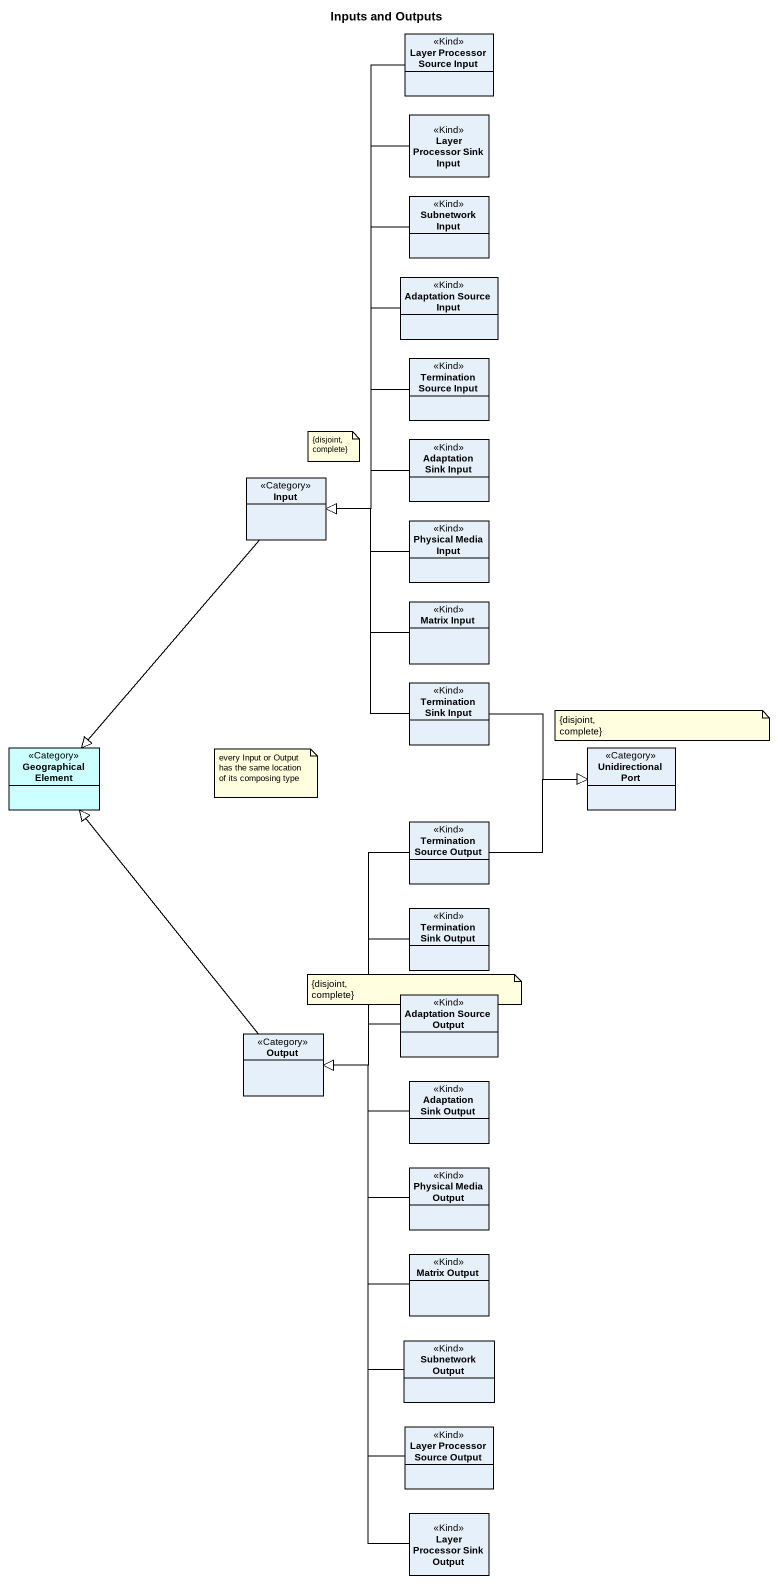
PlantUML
@startuml
title Inputs and Outputs
hide circle
hide empty members
class "Layer Processor Source Input" as Layer_Processor_Source_Input <<Kind>>
class "Layer Processor Sink Input" as Layer_Processor_Sink_Input <<Kind>>
class "Subnetwork Input" as Subnetwork_Input <<Kind>>
class "Adaptation Source Input" as Adaptation_Source_Input <<Kind>>
class "Termination Source Input" as Termination_Source_Input <<Kind>>
class "Adaptation Sink Input" as Adaptation_Sink_Input <<Kind>>
class Input <<Category>>
class "Physical Media Input" as Physical_Media_Input <<Kind>>
class "Matrix Input" as Matrix_Input <<Kind>>
class "Termination Sink Input" as Termination_Sink_Input <<Kind>>
class "Geographical Element" as Geographical_Element <<Category>> #CCFFFF
class "Unidirectional Port" as Unidirectional_Port <<Category>>
class "Termination Source Output" as Termination_Source_Output <<Kind>>
class "Termination Sink Output" as Termination_Sink_Output <<Kind>>
class "Adaptation Source Output" as Adaptation_Source_Output <<Kind>>
class Output <<Category>>
class "Adaptation Sink Output" as Adaptation_Sink_Output <<Kind>>
class "Physical Media Output" as Physical_Media_Output <<Kind>>
class "Matrix Output" as Matrix_Output <<Kind>>
class "Subnetwork Output" as Subnetwork_Output <<Kind>>
class "Layer Processor Source Output" as Layer_Processor_Source <<Kind>>
class "Layer Processor Sink Output" as Layer_Processor_Sink_Output <<Kind>>
Layer_Processor_Source_Input --|> Input
Layer_Processor_Sink_Input --|> Input
Subnetwork_Input --|> Input
Adaptation_Source_Input --|> Input
Termination_Source_Input --|> Input
Adaptation_Sink_Input -left-|> Input
Input --|> Geographical_Element
Physical_Media_Input -left-|> Input
Matrix_Input -up-|> Input
Termination_Sink_Input -up-|> Input
Termination_Sink_Input -right-|> Unidirectional_Port
Termination_Source_Output -right-|> Unidirectional_Port
Termination_Source_Output --|> Output
Termination_Sink_Output --|> Output
Adaptation_Source_Output -left-|> Output
Output -up-|> Geographical_Element
Adaptation_Sink_Output -left-|> Output
Physical_Media_Output -up-|> Output
Matrix_Output -up-|> Output
Subnetwork_Output -up-|> Output
Layer_Processor_Source -up-|> Output
Layer_Processor_Sink_Output -up-|> Output
note as N1
  {disjoint,
  complete}
end note
note as N2
  {disjoint,
  complete}
end note
note as N3
  every Input or Output has the same location of its composing type
end note
note as N4
  {disjoint,
  complete}
end note
@enduml
